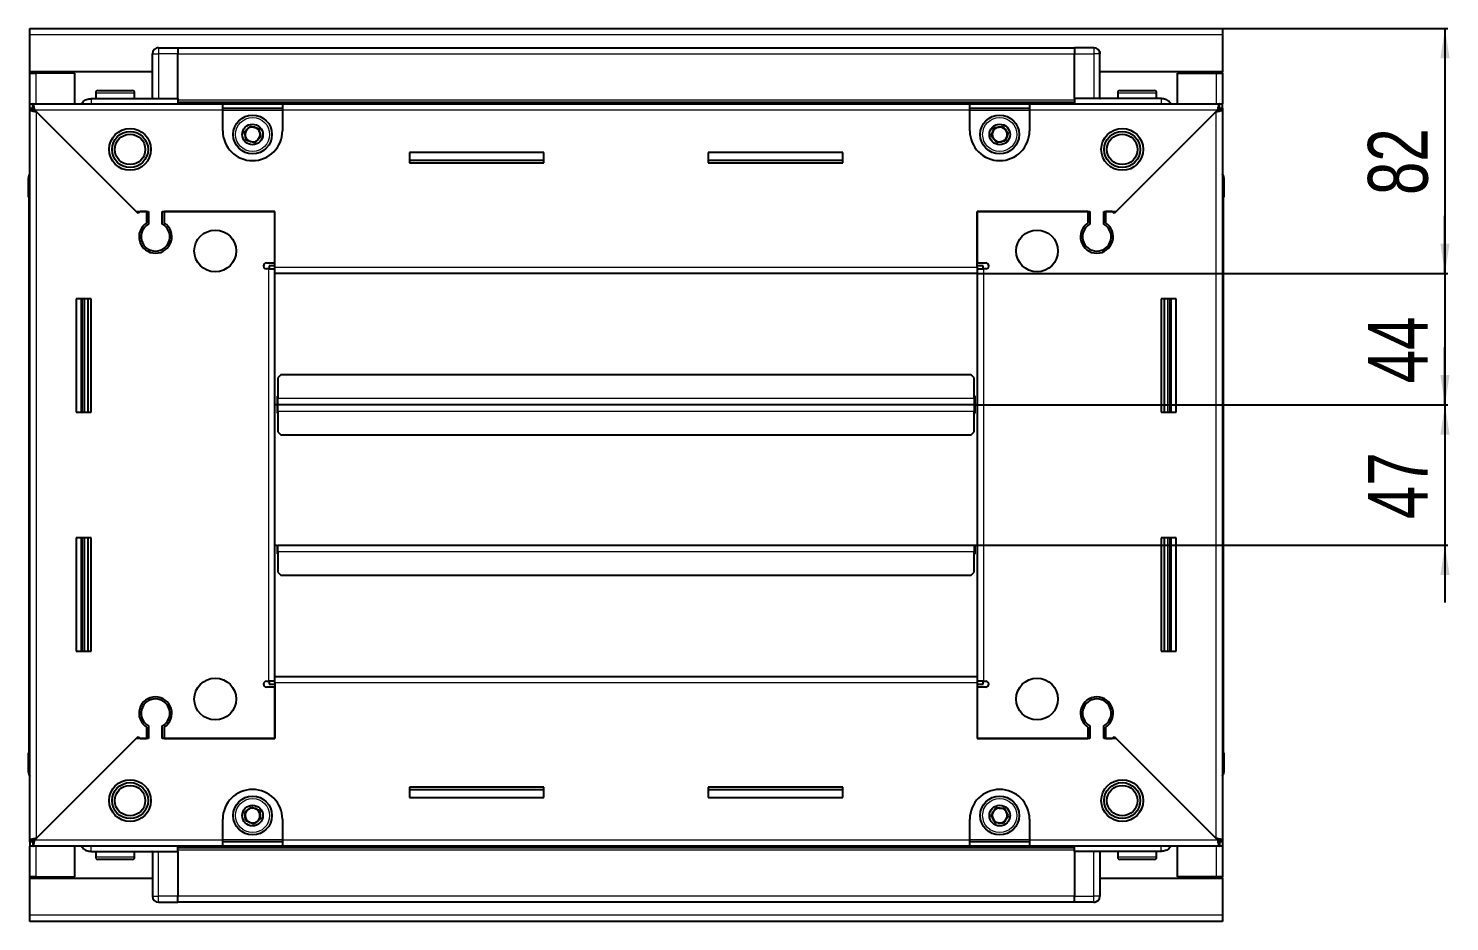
# Model space of a CAD drawing. Header units: millimetres. Extents: x 1021 to 3417, y -389 to 1423.
# Drawn here: x 2941.8 to 3417.3, y 993.2 to 1292.2 of the extents above; entities that cross this region are included whole.
import ezdxf

# ---------------------------------------------------------------- set-up
doc = ezdxf.new("R2010")
doc.units = ezdxf.units.MM
doc.layers.add('FORMAT', color=7, linetype='Continuous')
doc.styles.add('SLDTEXTSTYLE0', font='TXT', dxfattribs={"width": 0.75})
doc.dimstyles.new('SLDDIMSTYLE0', dxfattribs={"dimtxt": 20, "dimasz": 10, "dimexe": 0, "dimexo": 0.0625, "dimgap": 5, "dimtad": 2, "dimdec": 1, "dimrnd": 1e-09, "dimzin": 12, "dimdsep": 46, "dimtxsty": 'SLDTEXTSTYLE0', "dimsah": 1, "dimcen": 0.09, "dimadec": 0, "dimazin": 3, "dimtfac": 1, "dimtofl": 0, "dimtmove": 0, "dimatfit": 3, "dimfxl": 0, "dimfrac": 2, "dimtolj": 1, "dimtzin": 12, "dimarcsym": 0})
doc.dimstyles.new('SLDDIMSTYLE1', dxfattribs={"dimtxt": 20, "dimasz": 10, "dimexe": 0, "dimexo": 0.0625, "dimgap": 5, "dimtad": 2, "dimdec": 1, "dimrnd": 1e-09, "dimzin": 12, "dimdsep": 46, "dimtxsty": 'SLDTEXTSTYLE0', "dimsah": 1, "dimcen": 0.09, "dimadec": 0, "dimazin": 3, "dimtfac": 1, "dimtmove": 0, "dimatfit": 0, "dimfxl": 0, "dimfrac": 2, "dimtolj": 1, "dimtzin": 12, "dimarcsym": 0})

# ---------------------------------------------------------------- blocks, each defined once
blk = doc.blocks.new('_D_5')
at = {"layer": 'FORMAT'}
for p, q in [((3341.28, 1292.16), (3416.77, 1292.16)), ((3415.77, 1292.16), (3415.77, 1210.16)), ((3259.28, 1210.16), (3416.77, 1210.16))]:
    blk.add_line(p, q, dxfattribs=at)
for points in [[(3415.77, 1292.16), (3414.23, 1282.16), (3417.31, 1282.16)], [(3415.77, 1210.16), (3417.31, 1220.16), (3414.23, 1220.16)]]:
    blk.add_solid(points, dxfattribs=at)
at = {"layer": 'FORMAT', "insert": (3389.99, 1236.39), "char_height": 20, "attachment_point": 1, "rotation": 90, "style": 'SLDTEXTSTYLE0'}
blk.add_mtext('82', dxfattribs=at)
blk = doc.blocks.new('_D_6')
at = {"layer": 'FORMAT'}
for p, q in [((3415.77, 1210.16), (3415.77, 1229.39)), ((3259.28, 1210.16), (3416.77, 1210.16)), ((3415.77, 1210.16), (3415.77, 1166.16)), ((3258.28, 1166.16), (3416.77, 1166.16)), ((3415.77, 1166.16), (3415.77, 1146.93))]:
    blk.add_line(p, q, dxfattribs=at)
for points in [[(3415.77, 1210.16), (3417.31, 1220.16), (3414.23, 1220.16)], [(3415.77, 1166.16), (3414.23, 1156.16), (3417.31, 1156.16)]]:
    blk.add_solid(points, dxfattribs=at)
at = {"layer": 'FORMAT', "insert": (3389.99, 1173.39), "char_height": 20, "attachment_point": 1, "rotation": 90, "style": 'SLDTEXTSTYLE0'}
blk.add_mtext('44', dxfattribs=at)
blk = doc.blocks.new('_D_7')
at = {"layer": 'FORMAT'}
for p, q in [((3415.77, 1166.16), (3415.77, 1185.39)), ((3258.28, 1166.16), (3416.77, 1166.16)), ((3415.77, 1166.16), (3415.77, 1119.16)), ((3258.28, 1119.16), (3416.77, 1119.16)), ((3415.77, 1119.16), (3415.77, 1099.93))]:
    blk.add_line(p, q, dxfattribs=at)
for points in [[(3415.77, 1166.16), (3417.31, 1176.16), (3414.23, 1176.16)], [(3415.77, 1119.16), (3414.23, 1109.16), (3417.31, 1109.16)]]:
    blk.add_solid(points, dxfattribs=at)
at = {"layer": 'FORMAT', "insert": (3389.99, 1127.89), "char_height": 20, "attachment_point": 1, "rotation": 90, "style": 'SLDTEXTSTYLE0'}
blk.add_mtext('47', dxfattribs=at)

msp = doc.modelspace()

# ---------------------------------------------------------------- linework, layer by layer
at = {"color": 7, "linetype": 'Continuous', "lineweight": 25}
for p, q in [((2942.27, 1292.16), (3341.27, 1292.16)), ((2942.27, 1290.06), (2942.27, 1292.16)), ((2942.27, 1277.66), (2942.27, 1290.06)), ((3341.27, 1292.16), (3341.27, 1290.06)), ((3341.27, 1290.06), (3341.27, 1277.66)), ((2983.95, 1285.16), (2983.95, 1285.16)), ((2985.27, 1285.66), (2991.77, 1285.66)), ((2985.27, 1285.66), (2991.77, 1285.66)), ((2991.77, 1285.66), (2991.77, 1285.66)), ((2991.77, 1285.66), (2991.77, 1285.66)), ((2991.77, 1285.66), (2991.77, 1283.66)), ((3291.77, 1285.51), (2991.77, 1285.51)), ((3291.77, 1285.66), (3291.77, 1285.66)), ((3298.27, 1285.66), (3291.77, 1285.66)), ((3298.27, 1285.66), (3291.77, 1285.66)), ((3291.77, 1285.66), (3291.77, 1283.66)), ((2983.27, 1268.66), (2983.27, 1283.66)), ((2991.77, 1268.66), (2991.77, 1283.66)), ((3291.77, 1268.66), (3291.77, 1283.66)), ((3300.27, 1283.66), (3300.27, 1283.66)), ((3300.27, 1268.66), (3300.27, 1283.66)), ((2983.27, 1277.66), (2942.27, 1277.66)), ((2942.27, 1277.16), (2942.27, 1277.66)), ((2942.27, 1266.91), (2942.27, 1277.16)), ((2942.27, 1277.16), (2944.37, 1277.16)), ((2943.77, 1277.16), (2943.77, 1277.66)), ((2957.27, 1277.16), (2944.37, 1277.16)), ((2957.27, 1266.91), (2957.27, 1277.16)), ((3341.27, 1277.66), (3300.27, 1277.66)), ((3326.27, 1266.91), (3326.27, 1277.16)), ((3326.27, 1277.16), (3339.17, 1277.16)), ((3339.17, 1277.16), (3341.27, 1277.16)), ((3339.77, 1277.16), (3339.77, 1277.66)), ((3341.27, 1277.16), (3341.27, 1277.66)), ((3341.27, 1277.16), (3341.27, 1266.91)), ((2964.27, 1270.56), (2964.27, 1268.66)), ((2965.07, 1271.36), (2976.47, 1271.36)), ((2977.27, 1268.66), (2977.27, 1270.56)), ((3306.27, 1270.56), (3306.27, 1268.66)), ((3307.07, 1271.36), (3318.47, 1271.36)), ((3319.27, 1268.66), (3319.27, 1270.56)), ((2942.27, 1265.41), (2942.27, 1266.91)), ((2942.27, 1266.91), (2943.27, 1266.91)), ((2942.27, 1264.91), (2942.27, 1265.41)), ((2942.27, 1265.41), (2943.27, 1265.41)), ((2943.27, 1265.41), (2943.27, 1266.91)), ((2943.27, 1266.91), (3006.77, 1266.91)), ((2962.77, 1268.66), (2991.77, 1268.66)), ((2991.77, 1268.66), (2991.77, 1268.16)), ((2991.77, 1267.51), (3291.77, 1267.51)), ((3006.77, 1264.81), (3006.77, 1266.91)), ((3006.77, 1266.91), (3026.77, 1266.91)), ((3006.77, 1265.41), (3026.77, 1265.41)), ((3026.77, 1266.91), (3026.77, 1264.81)), ((3026.77, 1266.91), (3256.77, 1266.91)), ((3256.77, 1264.81), (3256.77, 1266.91)), ((3256.77, 1266.91), (3276.77, 1266.91)), ((3256.77, 1265.41), (3276.77, 1265.41)), ((3276.77, 1266.91), (3340.27, 1266.91)), ((3276.77, 1266.91), (3276.77, 1264.81)), ((3320.77, 1268.66), (3291.77, 1268.66)), ((3291.77, 1268.66), (3291.77, 1268.16)), ((3340.27, 1265.41), (3340.27, 1266.91)), ((3340.27, 1266.91), (3341.27, 1266.91)), ((3340.27, 1265.41), (3341.27, 1265.41)), ((3341.27, 1265.41), (3341.27, 1266.91)), ((3341.27, 1265.41), (3341.27, 1264.91)), ((2942.27, 1020.41), (2942.27, 1264.91)), ((2943.77, 1264.91), (2942.27, 1264.91)), ((2943.87, 1264.81), (2977.77, 1230.91)), ((2978.47, 1230.21), (2944.37, 1264.31)), ((3006.77, 1257.91), (3006.77, 1264.81)), ((3026.77, 1264.81), (3026.77, 1257.91)), ((3256.77, 1257.91), (3256.77, 1264.81)), ((3276.77, 1264.81), (3276.77, 1257.91)), ((3339.17, 1264.31), (3305.07, 1230.21)), ((3305.77, 1230.91), (3339.67, 1264.81)), ((3339.77, 1264.91), (3341.27, 1264.91)), ((3341.27, 1264.91), (3341.27, 1020.41)), ((3114.27, 1250.66), (3069.27, 1250.66)), ((3069.27, 1250.66), (3069.27, 1247.16)), ((3114.27, 1247.91), (3069.27, 1247.91)), ((3069.27, 1247.16), (3114.27, 1247.16)), ((3114.27, 1247.16), (3114.27, 1250.66)), ((3214.27, 1250.66), (3169.27, 1250.66)), ((3169.27, 1250.66), (3169.27, 1247.16)), ((3214.27, 1247.91), (3169.27, 1247.91)), ((3169.27, 1247.16), (3214.27, 1247.16)), ((3214.27, 1247.16), (3214.27, 1250.66)), ((2941.77, 1242.16), (2941.77, 1235.66)), ((2941.77, 1235.66), (2941.77, 1242.16)), ((3341.27, 1243.49), (3341.27, 1243.49)), ((3341.77, 1242.16), (3341.77, 1235.66)), ((3341.77, 1235.66), (3341.77, 1242.16)), ((2941.77, 1235.66), (2941.77, 1235.66)), ((2942.27, 1235.66), (2941.77, 1235.66)), ((2941.92, 1235.66), (2941.92, 1049.66)), ((3341.27, 1235.66), (3341.77, 1235.66)), ((3341.62, 1049.66), (3341.62, 1235.66)), ((3341.77, 1235.66), (3341.77, 1235.66)), ((3341.77, 1235.66), (3341.77, 1235.66)), ((2977.77, 1230.91), (2981.97, 1230.91)), ((2979.17, 1230.91), (2978.47, 1230.21)), ((2981.27, 1230.91), (2979.17, 1230.91)), ((2981.27, 1230.91), (2981.27, 1227.02)), ((2981.97, 1230.91), (2981.97, 1226.63)), ((2986.57, 1230.91), (3024.27, 1230.91)), ((2986.57, 1226.63), (2986.57, 1230.91)), ((2987.27, 1227.02), (2987.27, 1230.91)), ((3024.27, 1230.91), (2987.27, 1230.91)), ((3024.27, 1212.26), (3024.27, 1230.91)), ((3024.27, 1213.66), (3024.27, 1230.91)), ((3259.27, 1230.91), (3296.97, 1230.91)), ((3259.27, 1212.26), (3259.27, 1230.91)), ((3259.27, 1230.91), (3259.27, 1213.66)), ((3296.27, 1230.91), (3259.27, 1230.91)), ((3296.27, 1230.91), (3296.27, 1227.02)), ((3296.97, 1230.91), (3296.97, 1226.63)), ((3301.57, 1230.91), (3305.77, 1230.91)), ((3301.57, 1226.63), (3301.57, 1230.91)), ((3304.37, 1230.91), (3302.27, 1230.91)), ((3302.27, 1227.02), (3302.27, 1230.91)), ((3305.07, 1230.21), (3304.37, 1230.91)), ((2982.27, 1218.05), (2982.27, 1217.29)), ((3301.27, 1218.05), (3301.27, 1217.29)), ((3021.42, 1213.66), (3024.27, 1213.66)), ((3024.27, 1212.66), (3022.27, 1212.66)), ((3022.27, 1212.66), (3022.27, 1211.66)), ((3259.27, 1213.66), (3262.12, 1213.66)), ((3261.27, 1212.66), (3259.27, 1212.66)), ((3261.27, 1211.66), (3261.27, 1212.66)), ((3022.17, 1211.66), (3021.42, 1211.66)), ((3022.17, 1211.66), (3024.27, 1211.66)), ((3024.27, 1210.16), (3024.27, 1212.26)), ((3259.27, 1210.16), (3024.27, 1210.16)), ((3024.27, 1075.16), (3024.27, 1210.16)), ((3259.27, 1212.26), (3259.27, 1210.16)), ((3259.27, 1211.66), (3261.37, 1211.66)), ((3259.27, 1210.16), (3259.27, 1075.16)), ((3262.12, 1211.66), (3261.37, 1211.66)), ((2962.77, 1201.66), (2957.77, 1201.66)), ((2957.77, 1201.66), (2957.77, 1163.66)), ((2959.92, 1163.66), (2959.92, 1201.66)), ((2961.71, 1163.66), (2961.71, 1201.66)), ((2961.75, 1163.66), (2961.75, 1201.66)), ((2962.77, 1163.66), (2962.77, 1201.66)), ((3320.77, 1201.66), (3320.77, 1163.66)), ((3325.77, 1201.66), (3320.77, 1201.66)), ((3321.79, 1201.66), (3321.79, 1163.66)), ((3321.83, 1201.66), (3321.83, 1163.66)), ((3323.62, 1201.66), (3323.62, 1163.66)), ((3325.77, 1163.66), (3325.77, 1201.66)), ((3026.27, 1176.16), (3025.27, 1175.16)), ((3025.27, 1175.16), (3025.27, 1168.26)), ((3257.27, 1176.16), (3026.27, 1176.16)), ((3258.27, 1175.16), (3257.27, 1176.16)), ((3258.27, 1168.26), (3258.27, 1175.16)), ((3025.02, 1166.16), (3024.27, 1166.16)), ((3025.27, 1169.01), (3025.02, 1169.01)), ((3025.02, 1169.01), (3025.02, 1166.16)), ((3025.02, 1166.16), (3025.02, 1163.31)), ((3025.27, 1166.16), (3025.27, 1168.26)), ((3258.27, 1166.16), (3025.27, 1166.16)), ((3025.27, 1164.06), (3025.27, 1166.16)), ((3258.52, 1169.01), (3258.27, 1169.01)), ((3258.27, 1168.26), (3258.27, 1166.16)), ((3258.27, 1166.16), (3258.27, 1164.06)), ((3258.52, 1166.16), (3258.52, 1169.01)), ((3259.27, 1166.16), (3258.52, 1166.16)), ((3258.52, 1163.31), (3258.52, 1166.16)), ((2957.77, 1163.66), (2962.77, 1163.66)), ((3025.02, 1163.31), (3025.27, 1163.31)), ((3025.27, 1164.06), (3025.27, 1157.16)), ((3258.27, 1157.16), (3258.27, 1164.06)), ((3258.27, 1163.31), (3258.52, 1163.31)), ((3320.77, 1163.66), (3325.77, 1163.66)), ((3025.27, 1157.16), (3026.27, 1156.16)), ((3026.27, 1156.16), (3257.27, 1156.16)), ((3257.27, 1156.16), (3258.27, 1157.16)), ((2962.77, 1121.66), (2957.77, 1121.66)), ((2957.77, 1121.66), (2957.77, 1083.66)), ((2959.92, 1083.66), (2959.92, 1121.66)), ((2961.71, 1083.66), (2961.71, 1121.66)), ((2961.75, 1083.66), (2961.75, 1121.66)), ((2962.77, 1083.66), (2962.77, 1121.66)), ((3024.27, 1119.16), (3025.02, 1119.16)), ((3025.02, 1119.16), (3025.02, 1116.31)), ((3025.27, 1117.06), (3025.27, 1119.16)), ((3025.27, 1119.16), (3258.27, 1119.16)), ((3258.27, 1119.16), (3258.27, 1117.06)), ((3258.52, 1116.31), (3258.52, 1119.16)), ((3258.52, 1119.16), (3259.27, 1119.16)), ((3320.77, 1121.66), (3320.77, 1083.66)), ((3325.77, 1121.66), (3320.77, 1121.66)), ((3321.79, 1121.66), (3321.79, 1083.66)), ((3321.83, 1121.66), (3321.83, 1083.66)), ((3323.62, 1121.66), (3323.62, 1083.66)), ((3325.77, 1083.66), (3325.77, 1121.66)), ((3025.02, 1116.31), (3025.27, 1116.31)), ((3025.27, 1117.06), (3025.27, 1110.16)), ((3258.27, 1110.16), (3258.27, 1117.06)), ((3258.27, 1116.31), (3258.52, 1116.31)), ((3025.27, 1110.16), (3026.27, 1109.16)), ((3026.27, 1109.16), (3257.27, 1109.16)), ((3257.27, 1109.16), (3258.27, 1110.16)), ((2957.77, 1083.66), (2962.77, 1083.66)), ((3320.77, 1083.66), (3325.77, 1083.66)), ((3024.27, 1073.06), (3024.27, 1075.16)), ((3024.27, 1075.16), (3259.27, 1075.16)), ((3259.27, 1075.16), (3259.27, 1073.06)), ((3021.42, 1073.66), (3022.17, 1073.66)), ((3024.27, 1071.66), (3021.42, 1071.66)), ((3024.27, 1073.66), (3022.17, 1073.66)), ((3022.27, 1073.66), (3022.27, 1072.66)), ((3022.27, 1072.66), (3024.27, 1072.66)), ((3024.27, 1073.06), (3024.27, 1054.41)), ((3024.27, 1054.41), (3024.27, 1071.66)), ((3261.37, 1073.66), (3259.27, 1073.66)), ((3259.27, 1073.06), (3259.27, 1054.41)), ((3259.27, 1072.66), (3261.27, 1072.66)), ((3259.27, 1071.66), (3259.27, 1054.41)), ((3262.12, 1071.66), (3259.27, 1071.66)), ((3261.27, 1072.66), (3261.27, 1073.66)), ((3261.37, 1073.66), (3262.12, 1073.66)), ((2982.27, 1068.04), (2982.27, 1067.28)), ((3301.27, 1068.04), (3301.27, 1067.28)), ((2981.27, 1058.3), (2981.27, 1054.41)), ((2981.97, 1058.7), (2981.97, 1054.41)), ((2986.57, 1054.41), (2986.57, 1058.7)), ((2987.27, 1054.41), (2987.27, 1058.3)), ((3296.27, 1058.3), (3296.27, 1054.41)), ((3296.97, 1058.7), (3296.97, 1054.41)), ((3301.57, 1054.41), (3301.57, 1058.7)), ((3302.27, 1054.41), (3302.27, 1058.3)), ((2977.77, 1054.41), (2943.87, 1020.51)), ((2944.37, 1021.01), (2978.47, 1055.11)), ((2981.97, 1054.41), (2977.77, 1054.41)), ((2978.47, 1055.11), (2979.17, 1054.41)), ((2979.17, 1054.41), (2981.27, 1054.41)), ((3024.27, 1054.41), (2986.57, 1054.41)), ((2987.27, 1054.41), (3024.27, 1054.41)), ((3296.97, 1054.41), (3259.27, 1054.41)), ((3259.27, 1054.41), (3296.27, 1054.41)), ((3305.77, 1054.41), (3301.57, 1054.41)), ((3302.27, 1054.41), (3304.37, 1054.41)), ((3304.37, 1054.41), (3305.07, 1055.11)), ((3305.07, 1055.11), (3339.17, 1021.01)), ((3339.67, 1020.51), (3305.77, 1054.41)), ((2941.77, 1043.16), (2941.77, 1049.66)), ((2941.77, 1049.66), (2941.77, 1049.66)), ((2941.77, 1049.66), (2941.77, 1049.66)), ((2941.77, 1049.66), (2941.77, 1043.16)), ((2942.27, 1049.66), (2941.77, 1049.66)), ((3341.27, 1049.66), (3341.77, 1049.66)), ((3341.77, 1049.66), (3341.77, 1049.66)), ((3341.77, 1043.16), (3341.77, 1049.66)), ((3341.77, 1049.66), (3341.77, 1043.16)), ((2942.27, 1041.84), (2942.27, 1041.84)), ((3114.27, 1038.16), (3069.27, 1038.16)), ((3069.27, 1038.16), (3069.27, 1034.66)), ((3069.27, 1037.41), (3114.27, 1037.41)), ((3114.27, 1034.66), (3114.27, 1038.16)), ((3214.27, 1038.16), (3169.27, 1038.16)), ((3169.27, 1038.16), (3169.27, 1034.66)), ((3169.27, 1037.41), (3214.27, 1037.41)), ((3214.27, 1034.66), (3214.27, 1038.16)), ((3069.27, 1034.66), (3114.27, 1034.66)), ((3169.27, 1034.66), (3214.27, 1034.66)), ((3006.77, 1020.51), (3006.77, 1027.41)), ((3026.77, 1027.41), (3026.77, 1020.51)), ((3256.77, 1020.51), (3256.77, 1027.41)), ((3276.77, 1027.41), (3276.77, 1020.51)), ((2942.27, 1019.91), (2942.27, 1020.41)), ((2943.77, 1020.41), (2942.27, 1020.41)), ((2942.27, 1019.91), (2942.27, 1018.41)), ((2943.27, 1019.91), (2942.27, 1019.91)), ((2942.27, 1008.16), (2942.27, 1018.41)), ((2943.27, 1018.41), (2942.27, 1018.41)), ((2943.27, 1019.91), (2943.27, 1018.41)), ((3006.77, 1018.41), (2943.27, 1018.41)), ((2957.27, 1008.16), (2957.27, 1018.41)), ((3291.77, 1017.81), (2991.77, 1017.81)), ((3006.77, 1018.41), (3006.77, 1020.51)), ((3026.77, 1019.91), (3006.77, 1019.91)), ((3026.77, 1018.41), (3006.77, 1018.41)), ((3026.77, 1020.51), (3026.77, 1018.41)), ((3256.77, 1018.41), (3026.77, 1018.41)), ((3256.77, 1018.41), (3256.77, 1020.51)), ((3276.77, 1019.91), (3256.77, 1019.91)), ((3276.77, 1018.41), (3256.77, 1018.41)), ((3276.77, 1020.51), (3276.77, 1018.41)), ((3340.27, 1018.41), (3276.77, 1018.41)), ((3326.27, 1008.16), (3326.27, 1018.41)), ((3339.77, 1020.41), (3341.27, 1020.41)), ((3340.27, 1019.91), (3340.27, 1018.41)), ((3341.27, 1019.91), (3340.27, 1019.91)), ((3341.27, 1018.41), (3340.27, 1018.41)), ((3341.27, 1020.41), (3341.27, 1019.91)), ((3341.27, 1019.91), (3341.27, 1018.41)), ((3341.27, 1018.41), (3341.27, 1008.16)), ((2962.77, 1016.66), (2991.77, 1016.66)), ((2964.27, 1016.66), (2964.27, 1014.76)), ((2968.84, 1013.96), (2965.07, 1013.96)), ((2976.47, 1013.96), (2968.84, 1013.96)), ((2977.27, 1014.76), (2977.27, 1016.66)), ((2983.27, 1016.66), (2983.27, 1001.66)), ((2991.77, 1016.66), (2991.77, 1017.16)), ((2991.77, 1016.66), (2991.77, 1001.66)), ((3291.77, 1016.66), (3291.77, 1017.16)), ((3320.77, 1016.66), (3291.77, 1016.66)), ((3291.77, 1016.66), (3291.77, 1001.66)), ((3300.27, 1016.66), (3300.27, 1001.66)), ((3306.27, 1016.66), (3306.27, 1014.76)), ((3314.06, 1013.96), (3307.07, 1013.96)), ((3318.47, 1013.96), (3314.06, 1013.96)), ((3319.27, 1014.76), (3319.27, 1016.66)), ((2944.37, 1008.16), (2942.27, 1008.16)), ((2942.27, 1007.66), (2942.27, 1008.16)), ((2943.77, 1007.66), (2943.77, 1008.16)), ((2944.37, 1008.16), (2957.27, 1008.16)), ((3339.17, 1008.16), (3326.27, 1008.16)), ((3341.27, 1008.16), (3339.17, 1008.16)), ((3339.77, 1007.66), (3339.77, 1008.16)), ((3341.27, 1007.66), (3341.27, 1008.16)), ((2942.27, 995.26), (2942.27, 1007.66)), ((2942.27, 1007.66), (2983.27, 1007.66)), ((3300.27, 1007.66), (3341.27, 1007.66)), ((3341.27, 1007.66), (3341.27, 995.26)), ((2983.27, 1001.66), (2983.27, 1001.66)), ((2985.27, 999.66), (2991.77, 999.66)), ((2985.27, 999.66), (2991.77, 999.66)), ((2991.77, 999.66), (2991.77, 1001.66)), ((2991.77, 999.81), (3291.77, 999.81)), ((2991.77, 999.66), (2991.77, 999.66)), ((3291.77, 999.66), (3291.77, 1001.66)), ((3298.27, 999.66), (3291.77, 999.66)), ((3291.77, 999.66), (3291.77, 999.66)), ((3291.77, 999.66), (3291.77, 999.66)), ((3298.27, 999.66), (3291.77, 999.66)), ((3299.59, 1000.16), (3299.59, 1000.16)), ((2942.27, 993.16), (2942.27, 995.26)), ((3341.27, 995.26), (3341.27, 993.16)), ((3341.27, 993.16), (2942.27, 993.16))]:
    msp.add_line(p, q, dxfattribs=at)
at = {"color": 8, "linetype": 'Continuous', "lineweight": 18}
for p, q in [((3341.27, 1290.06), (2942.27, 1290.06)), ((2985.27, 1285.66), (2985.27, 1283.66)), ((3298.27, 1285.66), (3298.27, 1283.66)), ((2983.27, 1283.66), (2985.27, 1283.66)), ((2985.27, 1283.66), (2985.27, 1268.66)), ((2991.77, 1283.66), (2985.27, 1283.66)), ((3291.77, 1283.51), (2991.77, 1283.51)), ((3291.77, 1283.66), (3298.27, 1283.66)), ((3298.27, 1283.66), (3298.27, 1268.66)), ((3300.27, 1283.66), (3298.27, 1283.66)), ((2944.37, 1277.16), (2944.37, 1277.66)), ((2944.37, 1266.91), (2944.37, 1277.16)), ((3339.17, 1277.66), (3339.17, 1277.16)), ((3339.17, 1277.16), (3339.17, 1266.91)), ((2964.27, 1270.56), (2977.27, 1270.56)), ((3306.27, 1270.56), (3319.27, 1270.56)), ((3291.77, 1268.16), (2991.77, 1268.16)), ((3291.77, 1266.93), (2991.77, 1266.93)), ((3006.77, 1264.81), (2943.87, 1264.81)), ((2944.37, 1264.31), (2944.37, 1021.01)), ((3006.77, 1264.81), (3026.77, 1264.81)), ((3256.77, 1264.81), (3026.77, 1264.81)), ((3256.77, 1264.81), (3276.77, 1264.81)), ((3339.67, 1264.81), (3276.77, 1264.81)), ((3339.17, 1021.01), (3339.17, 1264.31)), ((2942.27, 1242.16), (2941.77, 1242.16)), ((3341.27, 1242.16), (3341.77, 1242.16)), ((3022.17, 1073.66), (3022.17, 1211.66)), ((3024.27, 1212.26), (3259.27, 1212.26)), ((3261.37, 1211.66), (3261.37, 1073.66)), ((2959.27, 1201.66), (2959.27, 1163.66)), ((2960.5, 1201.66), (2960.5, 1163.66)), ((3323.03, 1163.66), (3323.03, 1201.66)), ((3324.27, 1163.66), (3324.27, 1201.66)), ((3258.27, 1168.26), (3025.27, 1168.26)), ((3025.27, 1164.06), (3258.27, 1164.06)), ((2959.27, 1121.66), (2959.27, 1083.66)), ((2960.5, 1121.66), (2960.5, 1083.66)), ((3323.03, 1083.66), (3323.03, 1121.66)), ((3324.27, 1083.66), (3324.27, 1121.66)), ((3025.27, 1117.06), (3258.27, 1117.06)), ((3259.27, 1073.06), (3024.27, 1073.06)), ((2942.27, 1043.16), (2941.77, 1043.16)), ((3341.27, 1043.16), (3341.77, 1043.16)), ((2943.87, 1020.51), (3006.77, 1020.51)), ((2944.37, 1008.16), (2944.37, 1018.41)), ((2991.77, 1018.4), (3291.77, 1018.4)), ((3026.77, 1020.51), (3006.77, 1020.51)), ((3026.77, 1020.51), (3256.77, 1020.51)), ((3276.77, 1020.51), (3256.77, 1020.51)), ((3276.77, 1020.51), (3339.67, 1020.51)), ((3339.17, 1018.41), (3339.17, 1008.16)), ((2968.57, 1014.76), (2964.27, 1014.76)), ((2977.27, 1014.76), (2968.57, 1014.76)), ((2985.27, 1001.66), (2985.27, 1016.66)), ((2991.77, 1017.16), (3291.77, 1017.16)), ((3298.27, 1001.66), (3298.27, 1016.66)), ((3314.24, 1014.76), (3306.27, 1014.76)), ((3319.27, 1014.76), (3314.24, 1014.76)), ((2944.37, 1007.66), (2944.37, 1008.16)), ((3339.17, 1008.16), (3339.17, 1007.66)), ((2983.27, 1001.66), (2985.27, 1001.66)), ((2991.77, 1001.66), (2985.27, 1001.66)), ((2985.27, 999.66), (2985.27, 1001.66)), ((2991.77, 1001.81), (3291.77, 1001.81)), ((3291.77, 1001.66), (3298.27, 1001.66)), ((3300.27, 1001.66), (3298.27, 1001.66)), ((3298.27, 999.66), (3298.27, 1001.66)), ((3341.27, 995.26), (2942.27, 995.26))]:
    msp.add_line(p, q, dxfattribs=at)
at = {"color": 7, "linetype": 'Continuous', "lineweight": 25, "flags": 128}
msp.add_lwpolyline([(3300.12, 1284.42), (3300.23, 1284.05), (3300.27, 1283.66)], dxfattribs=at)
at = {"color": 7, "linetype": 'Continuous', "lineweight": 25}
for centre, radius in [((3016.77, 1256.66), 6.5), ((3266.77, 1256.66), 6.5), ((2975.77, 1251.66), 7), ((2975.77, 1251.66), 6.03), ((2975.77, 1251.66), 5.1), ((3016.77, 1256.66), 3.46), ((3266.77, 1256.66), 3.46), ((3307.77, 1251.66), 7), ((3307.77, 1251.66), 6.03), ((3307.77, 1251.66), 5.1), ((3004.27, 1217.66), 7), ((3279.27, 1217.66), 7), ((3004.27, 1067.66), 7), ((3279.27, 1067.66), 7), ((2975.77, 1033.66), 7), ((2975.77, 1033.66), 6.03), ((2975.77, 1033.66), 5.1), ((3307.77, 1033.66), 7), ((3307.77, 1033.66), 6.03), ((3307.77, 1033.66), 5.1), ((3016.77, 1028.66), 6.5), ((3016.77, 1028.66), 3.46), ((3266.77, 1028.66), 6.5), ((3266.77, 1028.66), 3.46)]:
    msp.add_circle(centre, radius, dxfattribs=at)
at = {"color": 8, "linetype": 'Continuous', "lineweight": 18}
for centre in [(3016.77, 1256.66), (3266.77, 1256.66), (3016.77, 1028.66), (3266.77, 1028.66)]:
    msp.add_circle(centre, 5.7, dxfattribs=at)
at = {"color": 7, "linetype": 'Continuous', "lineweight": 25}
for centre, radius, start, end in [((2985.27, 1283.66), 2, 90, 180), ((2985.27, 1283.66), 2, 123.942, 131.4096), ((2985.27, 1283.66), 2, 90, 108.58), ((3298.27, 1283.66), 2, 0, 90), ((2965.07, 1270.56), 0.8, 90, 180), ((2976.47, 1270.56), 0.8, 0, 90), ((3307.07, 1270.56), 0.8, 90, 180), ((3318.47, 1270.56), 0.8, 0, 90), ((2983.07, 1268.86), 0.2, 270, 0), ((3300.47, 1268.86), 0.2, 180, 270), ((3016.77, 1257.91), 10, 180, 270), ((3016.77, 1256.66), 2.5, 134.0156, 194.0156), ((3016.77, 1256.66), 2.5, 194.0156, 254.0156), ((3016.77, 1256.66), 2.5, 74.0156, 134.0156), ((3016.77, 1257.91), 10, 270, 0), ((3016.77, 1256.66), 2.5, 14.0156, 74.0156), ((3016.77, 1256.66), 2.5, 314.0156, 14.0156), ((3266.77, 1257.91), 10, 180, 270), ((3266.77, 1256.66), 2.5, 160.1116, 220.1116), ((3266.77, 1256.66), 2.5, 100.1116, 160.1116), ((3266.77, 1256.66), 2.5, 40.1116, 100.1116), ((3266.77, 1257.91), 10, 270, 0), ((3266.77, 1256.66), 2.5, 280.1116, 340.1116), ((3266.77, 1256.66), 2.5, 340.1116, 40.1116), ((3016.77, 1256.66), 2.5, 254.0156, 314.0156), ((3266.77, 1256.66), 2.5, 220.1116, 280.1116), ((2943.77, 1242.16), 2, 138.5904, 180), ((3339.77, 1242.16), 2, 360, 41.4096), ((3339.77, 1242.16), 2, 0, 41.4096), ((2984.27, 1222.41), 5.5, 123.0557, 56.9443), ((3299.27, 1222.41), 5.5, 123.0557, 56.9443), ((2984.27, 1222.41), 4.8, 118.631, 61.369), ((3299.27, 1222.41), 4.8, 118.631, 61.369), ((3021.42, 1212.66), 1, 90, 270), ((3262.12, 1212.66), 1, 270, 90), ((3021.42, 1072.66), 1, 90, 270), ((3262.12, 1072.66), 1, 270, 90), ((2984.27, 1062.91), 5.5, 303.0557, 236.9443), ((2984.27, 1062.91), 4.8, 298.631, 241.369), ((3299.27, 1062.91), 5.5, 303.0557, 236.9443), ((3299.27, 1062.91), 4.8, 298.631, 241.369), ((2943.77, 1043.16), 2, 180, 199.5667), ((2943.77, 1043.16), 2, 180, 221.4096), ((2943.77, 1043.16), 2, 213.7845, 221.4096), ((3339.77, 1043.16), 2, 318.5749, 360), ((3339.77, 1043.16), 2, 318.5904, 0), ((3016.77, 1027.41), 10, 90, 180), ((3016.77, 1027.41), 10, 0, 90), ((3266.77, 1027.41), 10, 90, 180), ((3266.77, 1027.41), 10, 0, 90), ((3016.77, 1028.66), 2.5, 127.474, 187.474), ((3016.77, 1028.66), 2.5, 187.474, 247.474), ((3016.77, 1028.66), 2.5, 67.474, 127.474), ((3016.77, 1028.66), 2.5, 7.474, 67.474), ((3016.77, 1028.66), 2.5, 307.474, 7.474), ((3266.77, 1028.66), 2.5, 147.0424, 207.0424), ((3266.77, 1028.66), 2.5, 207.0424, 267.0424), ((3266.77, 1028.66), 2.5, 87.0424, 147.0424), ((3266.77, 1028.66), 2.5, 267.0424, 327.0424), ((3266.77, 1028.66), 2.5, 27.0424, 87.0424), ((3266.77, 1028.66), 2.5, 327.0424, 27.0424), ((3016.77, 1028.66), 2.5, 247.474, 307.474), ((2965.07, 1014.76), 0.8, 180, 270), ((2976.47, 1014.76), 0.8, 270, 0), ((2983.07, 1016.46), 0.2, 0, 90), ((3300.47, 1016.46), 0.2, 90, 180), ((3307.07, 1014.76), 0.8, 180, 270), ((3318.47, 1014.76), 0.8, 270, 0), ((2985.27, 1001.66), 2, 180, 270), ((2985.27, 1001.66), 2, 180, 270), ((3298.27, 1001.66), 2, 270, 0), ((3298.27, 1001.66), 2, 270, 311.4096)]:
    msp.add_arc(centre, radius, start, end, dxfattribs=at)
for points, knots in [([(2943.87, 1264.81), (2943.82, 1265.07), (2943.73, 1265.56), (2943.6, 1266.2), (2943.47, 1266.67), (2943.36, 1266.89), (2943.29, 1266.91), (2943.27, 1266.91)], [0, 0, 0, 0, 0.2302553, 0.4485219, 0.6667858, 0.8850496, 1, 1, 1, 1]), ([(2959.55, 1266.91), (2959.67, 1267.11), (2960.06, 1267.76), (2961.21, 1268.47), (2962.25, 1268.6), (2962.77, 1268.66)], [0, 0, 0, 0, 0.18225, 0.591125, 1, 1, 1, 1]), ([(2991.77, 1268.66), (2991.77, 1268.63), (2991.77, 1268.55), (2991.77, 1267.93), (2991.77, 1267.35), (2991.77, 1266.96), (2991.77, 1266.93)], [0, 0, 0, 0, 0.3242788, 0.6485576, 0.9728365, 1, 1, 1, 1]), ([(3291.77, 1268.66), (3291.77, 1268.63), (3291.77, 1268.55), (3291.77, 1267.93), (3291.77, 1267.37), (3291.77, 1267), (3291.77, 1266.99)], [0, 0, 0, 0, 0.330266, 0.660532, 0.990799, 1, 1, 1, 1]), ([(3323.98, 1266.91), (3323.86, 1267.11), (3323.48, 1267.76), (3322.32, 1268.47), (3321.29, 1268.6), (3320.77, 1268.66)], [0, 0, 0, 0, 0.1822499, 0.5911249, 1, 1, 1, 1]), ([(3340.27, 1266.91), (3340.22, 1266.89), (3340.13, 1266.84), (3340, 1266.44), (3339.87, 1265.88), (3339.76, 1265.3), (3339.69, 1264.94), (3339.67, 1264.81)], [0, 0, 0, 0, 0.230255, 0.448522, 0.666786, 0.88505, 1, 1, 1, 1]), ([(2942.27, 1264.91), (2942.29, 1264.87), (2942.35, 1264.78), (2942.74, 1264.64), (2943.3, 1264.51), (2943.88, 1264.4), (2944.24, 1264.34), (2944.37, 1264.31)], [0, 0, 0, 0, 0.230255, 0.448522, 0.666786, 0.88505, 1, 1, 1, 1]), ([(3339.17, 1264.31), (3339.42, 1264.36), (3339.92, 1264.45), (3340.56, 1264.58), (3341.02, 1264.71), (3341.24, 1264.82), (3341.26, 1264.89), (3341.27, 1264.91)], [0, 0, 0, 0, 0.230255, 0.448522, 0.666786, 0.88505, 1, 1, 1, 1]), ([(3013.99, 1257.46), (3014.36, 1257.82), (3015.06, 1258.49), (3015.75, 1259.15), (3016.07, 1259.46)], [0, 0, 0, 0, 0.5346859, 1, 1, 1, 1]), ([(3014.69, 1254.66), (3014.61, 1254.99), (3014.41, 1255.79), (3014.17, 1256.76), (3014.02, 1257.34), (3013.99, 1257.46)], [0, 0, 0, 0, 0.362901, 0.866875, 1, 1, 1, 1]), ([(3016.07, 1259.46), (3016.56, 1259.32), (3017.49, 1259.06), (3018.41, 1258.79), (3018.84, 1258.67)], [0, 0, 0, 0, 0.534686, 1, 1, 1, 1]), ([(3019.54, 1255.87), (3019.17, 1255.51), (3018.48, 1254.84), (3017.79, 1254.17), (3017.47, 1253.86)], [0, 0, 0, 0, 0.534686, 1, 1, 1, 1]), ([(3018.84, 1258.67), (3018.87, 1258.55), (3019.02, 1257.97), (3019.26, 1257), (3019.46, 1256.2), (3019.54, 1255.87)], [0, 0, 0, 0, 0.133125, 0.637099, 1, 1, 1, 1]), ([(3263.93, 1256.16), (3263.97, 1256.27), (3264.17, 1256.84), (3264.51, 1257.77), (3264.79, 1258.55), (3264.91, 1258.87)], [0, 0, 0, 0, 0.133125, 0.637099, 1, 1, 1, 1]), ([(3265.79, 1253.95), (3265.45, 1254.34), (3264.83, 1255.08), (3264.21, 1255.82), (3263.93, 1256.16)], [0, 0, 0, 0, 0.534686, 1, 1, 1, 1]), ([(3264.91, 1258.87), (3265.42, 1258.96), (3266.37, 1259.13), (3267.31, 1259.3), (3267.75, 1259.38)], [0, 0, 0, 0, 0.534686, 1, 1, 1, 1]), ([(3267.75, 1259.38), (3268.08, 1258.98), (3268.7, 1258.25), (3269.32, 1257.51), (3269.61, 1257.17)], [0, 0, 0, 0, 0.534686, 1, 1, 1, 1]), ([(3269.61, 1257.17), (3269.49, 1256.85), (3269.21, 1256.07), (3268.87, 1255.14), (3268.67, 1254.57), (3268.63, 1254.46)], [0, 0, 0, 0, 0.362901, 0.866875, 1, 1, 1, 1]), ([(3017.47, 1253.86), (3016.97, 1254.01), (3016.04, 1254.27), (3015.12, 1254.54), (3014.69, 1254.66)], [0, 0, 0, 0, 0.534686, 1, 1, 1, 1]), ([(3268.63, 1254.46), (3268.12, 1254.37), (3267.17, 1254.2), (3266.23, 1254.03), (3265.79, 1253.95)], [0, 0, 0, 0, 0.534686, 1, 1, 1, 1]), ([(3014.1, 1029.77), (3014.2, 1029.85), (3014.68, 1030.21), (3015.47, 1030.82), (3016.12, 1031.32), (3016.39, 1031.53)], [0, 0, 0, 0, 0.133125, 0.637099, 1, 1, 1, 1]), ([(3014.48, 1026.91), (3014.41, 1027.42), (3014.28, 1028.38), (3014.16, 1029.33), (3014.1, 1029.77)], [0, 0, 0, 0, 0.534686, 1, 1, 1, 1]), ([(3016.39, 1031.53), (3016.87, 1031.33), (3017.76, 1030.96), (3018.65, 1030.59), (3019.06, 1030.42)], [0, 0, 0, 0, 0.534686, 1, 1, 1, 1]), ([(3019.43, 1027.56), (3019.16, 1027.35), (3018.51, 1026.85), (3017.72, 1026.24), (3017.24, 1025.88), (3017.14, 1025.8)], [0, 0, 0, 0, 0.362901, 0.866875, 1, 1, 1, 1]), ([(3019.06, 1030.42), (3019.13, 1029.91), (3019.25, 1028.95), (3019.38, 1028), (3019.43, 1027.56)], [0, 0, 0, 0, 0.5346859, 1, 1, 1, 1]), ([(3263.89, 1028.81), (3264.17, 1029.25), (3264.69, 1030.06), (3265.21, 1030.86), (3265.46, 1031.24)], [0, 0, 0, 0, 0.534686, 1, 1, 1, 1]), ([(3265.2, 1026.24), (3264.96, 1026.7), (3264.52, 1027.56), (3264.09, 1028.42), (3263.89, 1028.81)], [0, 0, 0, 0, 0.534686, 1, 1, 1, 1]), ([(3265.46, 1031.24), (3265.58, 1031.23), (3266.18, 1031.2), (3267.17, 1031.15), (3267.99, 1031.1), (3268.34, 1031.09)], [0, 0, 0, 0, 0.133125, 0.637099, 1, 1, 1, 1]), ([(3269.65, 1028.52), (3269.37, 1028.08), (3268.85, 1027.27), (3268.32, 1026.47), (3268.08, 1026.09)], [0, 0, 0, 0, 0.534686, 1, 1, 1, 1]), ([(3268.34, 1031.09), (3268.57, 1030.63), (3269.01, 1029.77), (3269.45, 1028.91), (3269.65, 1028.52)], [0, 0, 0, 0, 0.534686, 1, 1, 1, 1]), ([(3017.14, 1025.8), (3016.67, 1026), (3015.78, 1026.37), (3014.89, 1026.74), (3014.48, 1026.91)], [0, 0, 0, 0, 0.5346859, 1, 1, 1, 1]), ([(3268.08, 1026.09), (3267.74, 1026.11), (3266.91, 1026.15), (3265.92, 1026.2), (3265.32, 1026.24), (3265.2, 1026.24)], [0, 0, 0, 0, 0.362901, 0.866875, 1, 1, 1, 1]), ([(2944.37, 1021.01), (2944.11, 1020.97), (2943.62, 1020.88), (2942.98, 1020.74), (2942.51, 1020.61), (2942.29, 1020.5), (2942.28, 1020.44), (2942.27, 1020.41)], [0, 0, 0, 0, 0.230255, 0.448522, 0.666786, 0.88505, 1, 1, 1, 1]), ([(2943.27, 1018.41), (2943.31, 1018.44), (2943.4, 1018.49), (2943.54, 1018.89), (2943.67, 1019.44), (2943.78, 1020.02), (2943.85, 1020.39), (2943.87, 1020.51)], [0, 0, 0, 0, 0.230255, 0.448522, 0.666786, 0.88505, 1, 1, 1, 1]), ([(2959.55, 1018.41), (2959.67, 1018.21), (2960.06, 1017.57), (2961.21, 1016.86), (2962.25, 1016.73), (2962.77, 1016.66)], [0, 0, 0, 0, 0.18225, 0.591125, 1, 1, 1, 1]), ([(2991.77, 1016.66), (2991.77, 1016.7), (2991.77, 1016.78), (2991.77, 1017.39), (2991.77, 1017.97), (2991.77, 1018.37), (2991.77, 1018.4)], [0, 0, 0, 0, 0.324279, 0.648558, 0.972836, 1, 1, 1, 1]), ([(3291.77, 1016.66), (3291.77, 1016.7), (3291.77, 1016.78), (3291.77, 1017.4), (3291.77, 1017.96), (3291.77, 1018.33), (3291.77, 1018.34)], [0, 0, 0, 0, 0.330267, 0.660534, 0.990802, 1, 1, 1, 1]), ([(3323.98, 1018.41), (3323.86, 1018.21), (3323.48, 1017.57), (3322.32, 1016.86), (3321.29, 1016.73), (3320.77, 1016.66)], [0, 0, 0, 0, 0.1822499, 0.5911249, 1, 1, 1, 1]), ([(3341.27, 1020.41), (3341.24, 1020.46), (3341.19, 1020.55), (3340.8, 1020.68), (3340.24, 1020.81), (3339.66, 1020.92), (3339.29, 1020.99), (3339.17, 1021.01)], [0, 0, 0, 0, 0.2302553, 0.4485219, 0.6667858, 0.8850496, 1, 1, 1, 1]), ([(3339.67, 1020.51), (3339.71, 1020.26), (3339.8, 1019.77), (3339.94, 1019.13), (3340.07, 1018.66), (3340.18, 1018.44), (3340.25, 1018.42), (3340.27, 1018.41)], [0, 0, 0, 0, 0.230255, 0.448522, 0.666786, 0.88505, 1, 1, 1, 1])]:
    msp.add_open_spline(points, degree=3, knots=knots, dxfattribs=at)
for points in [[(2943.87, 1264.81), (2943.82, 1264.89), (2943.72, 1265.05), (2943.57, 1265.25), (2943.42, 1265.39), (2943.32, 1265.41), (2943.27, 1265.41)], [(3340.27, 1265.41), (3340.22, 1265.41), (3340.12, 1265.39), (3339.97, 1265.25), (3339.82, 1265.05), (3339.72, 1264.89), (3339.67, 1264.81)], [(2943.77, 1264.91), (2943.78, 1264.86), (2943.8, 1264.76), (2943.93, 1264.61), (2944.13, 1264.46), (2944.29, 1264.36), (2944.37, 1264.31)], [(3339.17, 1264.31), (3339.25, 1264.36), (3339.4, 1264.46), (3339.6, 1264.61), (3339.74, 1264.76), (3339.76, 1264.86), (3339.77, 1264.91)], [(2943.27, 1019.91), (2943.32, 1019.92), (2943.42, 1019.94), (2943.57, 1020.08), (2943.72, 1020.28), (2943.82, 1020.44), (2943.87, 1020.51)], [(2944.37, 1021.01), (2944.29, 1020.96), (2944.13, 1020.86), (2943.93, 1020.71), (2943.8, 1020.56), (2943.78, 1020.46), (2943.77, 1020.41)], [(3339.77, 1020.41), (3339.76, 1020.46), (3339.74, 1020.56), (3339.6, 1020.71), (3339.4, 1020.86), (3339.25, 1020.96), (3339.17, 1021.01)], [(3339.67, 1020.51), (3339.72, 1020.44), (3339.82, 1020.28), (3339.97, 1020.08), (3340.12, 1019.94), (3340.22, 1019.92), (3340.27, 1019.91)]]:
    msp.add_open_spline(points, degree=3, dxfattribs=at)
at = {"color": 8, "linetype": 'Continuous', "lineweight": 18}
for points in [[(2962.77, 1268.66), (2962.77, 1268.62), (2962.77, 1268.54), (2962.77, 1268.11), (2962.77, 1267.65), (2962.77, 1267.24), (2962.77, 1266.97), (2962.77, 1266.91)], [(3320.77, 1268.66), (3320.77, 1268.62), (3320.77, 1268.54), (3320.77, 1268.11), (3320.77, 1267.65), (3320.77, 1267.24), (3320.77, 1266.97), (3320.77, 1266.91)], [(2962.77, 1016.66), (2962.77, 1016.71), (2962.77, 1016.78), (2962.77, 1017.22), (2962.77, 1017.67), (2962.77, 1018.09), (2962.77, 1018.36), (2962.77, 1018.41)], [(3320.77, 1016.66), (3320.77, 1016.71), (3320.77, 1016.78), (3320.77, 1017.22), (3320.77, 1017.67), (3320.77, 1018.09), (3320.77, 1018.36), (3320.77, 1018.41)]]:
    msp.add_open_spline(points, degree=3, knots=[0, 0, 0, 0, 0.359753, 0.553414, 0.751185, 0.948956, 1, 1, 1, 1], dxfattribs=at)

# ---------------------------------------------------------------- dimensions: what is measured, and where the dimension line sits
at = {"layer": 'FORMAT'}
for base, p1, p2, dimstyle, picture, middle in [((3415.77, 1210.16), (3341.27, 1292.16), (3259.27, 1210.16), 'SLDDIMSTYLE0', '_D_5', (3415.77, 1251.16)), ((3415.77, 1166.16), (3259.27, 1210.16), (3258.27, 1166.16), 'SLDDIMSTYLE1', '_D_6', (3415.77, 1188.16)), ((3415.77, 1119.16), (3258.27, 1166.16), (3258.27, 1119.16), 'SLDDIMSTYLE1', '_D_7', (3415.77, 1142.66))]:
    dim = msp.add_linear_dim(base=base, p1=p1, p2=p2, angle=90, dimstyle=dimstyle, dxfattribs=at)
    dim.commit()
    dim.dimension.update_dxf_attribs({"geometry": picture, "text_midpoint": middle, "dimtype": 160})

doc.saveas('drawing.dxf')
